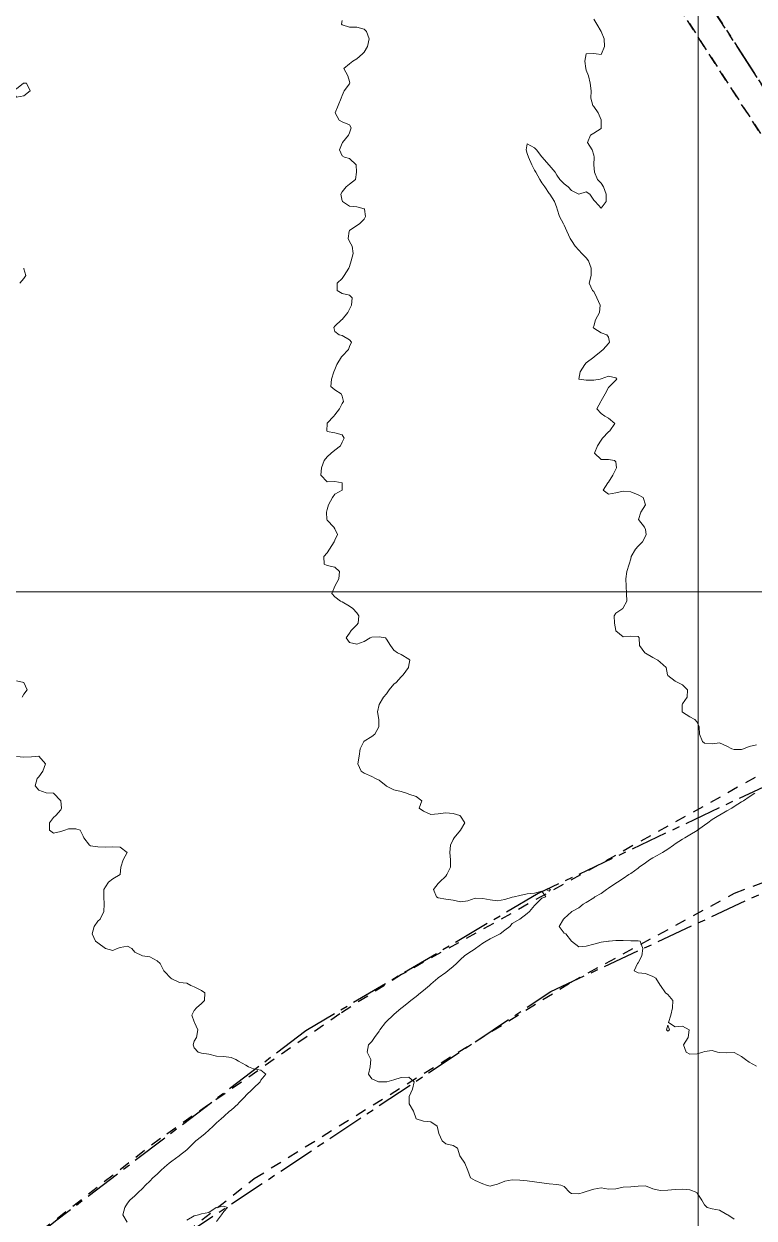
# Model space of a CAD drawing. Header units: centimetres. Extents: x 0 to 642158, y -847 to 649707.
# Drawn here: x 616421.2 to 616470.6, y 620345 to 620425.8 of the extents above; entities that cross this region are included whole.
import ezdxf

# ---------------------------------------------------------------- set-up
doc = ezdxf.new("R2010")
doc.units = ezdxf.units.CM
doc.header["$MEASUREMENT"] = 0
doc.linetypes.add('CENTERX2', pattern=[4, 2.5, -0.5, 0.5, -0.5])
doc.linetypes.add('JIS_02_0.7', pattern=[1.35, 0.75, -0.6])
for name, color, linetype, lineweight in [('MEV_grille', 254, 'Continuous', 9), ('WAL_parcellaire agricole', 7, 'JIS_02_0.7', 25), ('WAL_topographie 0.5', 253, 'Continuous', 20)]:
    doc.layers.add(name, color=color, linetype=linetype, lineweight=lineweight)
doc.layers.add('SPW_parcellaire cadastral', color=7, linetype='CENTERX2', lineweight=25, true_color=0xff0542)

# ---------------------------------------------------------------- blocks, each defined once
blk = doc.blocks.new('*U114')
at = {"layer": 'MEV_grille', "transparency": 33554687}
blk.add_lwpolyline([(-1338.461, 0), (1338.461, 0)], dxfattribs=at)
blk = doc.blocks.new('*U115')
at = {"layer": 'MEV_grille', "color": 0, "linetype": 'ByBlock', "lineweight": -2, "transparency": 16777216}
blk.add_blockref('*U114', (0, -2000), dxfattribs=at)
blk = doc.blocks.new('*U112')
at = {"layer": 'MEV_grille', "transparency": 33554687}
blk.add_lwpolyline([(0, 1825.476), (0, -1825.476)], dxfattribs=at)
blk = doc.blocks.new('*U113')
at = {"layer": 'MEV_grille', "color": 0, "linetype": 'ByBlock', "lineweight": -2, "transparency": 16777216}
blk.add_blockref('*U112', (1100, 0), dxfattribs=at)

msp = doc.modelspace()

# ---------------------------------------------------------------- linework, layer by layer
at = {"layer": 'SPW_parcellaire cadastral'}
for points in [[(616425.738, 620491.637), (616450.361, 620515.77), (616475.284, 620538.918), (616515.538, 620481.281), (616554.543, 620422.5), (616553.597, 620421.868), (616556.09, 620418.328), (616545.267, 620409.073), (616494.862, 620386.29), (616494.331, 620388.758), (616492.563, 620388.571), (616425.738, 620491.637)], [(616341.476, 620417.923), (616354.923, 620428.6), (616360.238, 620432.779), (616398.854, 620466.928), (616425.738, 620491.637), (616492.563, 620388.571), (616489.074, 620387.92), (616489.927, 620383.017), (616456.005, 620366.977), (616440.306, 620357.699), (616423.38, 620344.812), (616399.682, 620325.691), (616323.152, 620403.094), (616341.476, 620417.923)], [(616618.972, 620342.236), (616502.843, 620272.872), (616428.61, 620341.552), (616456.849, 620360.35), (616514.763, 620387.306), (616543.021, 620399.505), (616566.298, 620413.913), (616593.317, 620382.322), (616618.972, 620342.236)]]:
    msp.add_lwpolyline(points, dxfattribs=at)
at = {"layer": 'WAL_parcellaire agricole'}
for points in [[(616446.381, 620851.161), (616551.728, 620726.674), (616688.913, 620558.859), (616697.581, 620546.526), (616687.415, 620539.759), (616672.117, 620529.557), (616651.319, 620513.355), (616633.754, 620501.019), (616622.022, 620492.451), (616615.089, 620485.184), (616595.925, 620464.349), (616582.327, 620446.647), (616559.264, 620421.678), (616547.932, 620413.844), (616538.307, 620407.843), (616510.434, 620395.673), (616491.435, 620386.837), (616439.801, 620466.581), (616424.174, 620489.578), (616451.671, 620512.331), (616410.666, 620553.326)], [(616410.666, 620553.326), (616451.671, 620512.331), (616424.174, 620489.578), (616439.801, 620466.581), (616491.435, 620386.837), (616488.343, 620384.674), (616446.756, 620361.49), (616442.596, 620358.849), (616430.468, 620350.418), (616414.275, 620337.829)], [(616272.568, 620126.315), (616223.296, 620180.142), (616247.293, 620198.811), (616267.708, 620213.688), (616317.203, 620250.068), (616364.948, 620286.49), (616405.777, 620322.328), (616415.27, 620330.67), (616436.815, 620347.706), (616458.189, 620360.959), (616469.271, 620367.002), (616477.937, 620370.211), (616500.436, 620379.505), (616517.935, 620388.507), (616548.433, 620403.177), (616563.598, 620411.845), (616567.598, 620414.179), (616622.273, 620341.186), (616588.942, 620323.849), (616504.698, 620275.423), (616500.949, 620272.84), (616517.784, 620253.842), (616502.416, 620238.674)]]:
    msp.add_lwpolyline(points, dxfattribs=at)
at = {"layer": 'WAL_topographie 0.5'}
for points in [[(616442.75, 620426), (616442.708, 620425.75), (616442.75, 620425.704), (616443.25, 620425.554), (616443.75, 620425.556), (616444.25, 620425.405), (616444.405, 620425.25), (616444.58, 620424.75), (616444.458, 620424.25), (616444.25, 620423.85), (616444.131, 620423.75), (616443.75, 620423.417), (616443.464, 620423.25), (616443.25, 620423.062), (616442.865, 620422.75), (616443.125, 620422.25), (616443.25, 620421.875), (616443.274, 620421.75), (616443.25, 620421.724), (616442.89, 620421.25), (616442.75, 620420.932), (616442.691, 620420.75), (616442.474, 620420.25), (616442.275, 620419.75), (616442.55, 620419.25), (616442.75, 620419.145), (616443.25, 620418.944), (616443.371, 620418.75), (616443.25, 620418.4), (616443.171, 620418.25), (616442.772, 620417.75), (616442.75, 620417.7), (616442.57, 620417.25), (616442.75, 620416.841), (616442.917, 620416.75), (616443.25, 620416.673), (616443.69, 620416.25), (616443.724, 620415.75), (616443.65, 620415.25), (616443.25, 620414.934), (616443.024, 620414.75), (616442.75, 620414.423), (616442.662, 620414.25), (616442.75, 620413.8), (616442.773, 620413.75), (616443.25, 620413.441), (616443.75, 620413.403), (616444.25, 620413.266), (616444.265, 620413.25), (616444.328, 620412.75), (616444.25, 620412.566), (616443.934, 620412.25), (616443.75, 620412.137), (616443.25, 620411.798), (616443.226, 620411.75), (616443.159, 620411.25), (616443.25, 620411.05), (616443.423, 620410.75), (616443.5, 620410.25), (616443.362, 620409.75), (616443.25, 620409.375), (616443.198, 620409.25), (616442.888, 620408.75), (616442.75, 620408.559), (616442.425, 620408.25), (616442.417, 620407.75), (616442.75, 620407.55), (616443.25, 620407.424), (616443.432, 620407.25), (616443.379, 620406.75), (616443.25, 620406.484), (616443.125, 620406.25), (616442.75, 620405.794), (616442.706, 620405.75), (616442.25, 620405.33), (616442.181, 620405.25), (616442.25, 620404.964), (616442.55, 620404.75), (616442.75, 620404.704), (616443.25, 620404.417), (616443.38, 620404.25), (616443.25, 620403.95), (616443.17, 620403.75), (616442.75, 620403.294), (616442.717, 620403.25), (616442.389, 620402.75), (616442.25, 620402.393), (616442.187, 620402.25), (616442.033, 620401.75), (616441.988, 620401.25), (616442.25, 620401.021), (616442.683, 620400.75), (616442.75, 620400.607), (616442.833, 620400.25), (616442.75, 620400.094), (616442.578, 620399.75), (616442.25, 620399.33), (616442.181, 620399.25), (616441.75, 620398.769), (616441.733, 620398.75), (616441.712, 620398.25), (616441.75, 620398.218), (616442.25, 620398.112), (616442.75, 620397.984), (616442.88, 620397.75), (616442.75, 620397.5), (616442.637, 620397.25), (616442.25, 620396.957), (616442.02, 620396.75), (616441.75, 620396.487), (616441.536, 620396.25), (616441.353, 620395.75), (616441.313, 620395.25), (616441.75, 620394.813), (616442.25, 620394.827), (616442.75, 620394.75), (616442.75, 620394.75), (616442.75, 620394.25), (616442.75, 620394.25), (616442.25, 620393.985), (616442.096, 620393.75), (616441.821, 620393.25), (616441.75, 620392.938), (616441.7, 620392.75), (616441.722, 620392.25), (616441.75, 620392.214), (616442.183, 620391.75), (616442.25, 620391.639), (616442.434, 620391.25), (616442.25, 620390.861), (616442.221, 620390.75), (616441.906, 620390.25), (616441.75, 620390), (616441.512, 620389.75), (616441.528, 620389.25), (616441.75, 620389.155), (616442.25, 620389.028), (616442.583, 620388.75), (616442.521, 620388.25), (616442.25, 620387.75), (616442.25, 620387.75), (616442.06, 620387.25), (616442.25, 620387.028), (616442.635, 620386.75), (616442.75, 620386.698), (616443.25, 620386.411), (616443.464, 620386.25), (616443.75, 620385.95), (616443.868, 620385.75), (616443.84, 620385.25), (616443.75, 620385.129), (616443.371, 620384.75), (616443.25, 620384.575), (616443.033, 620384.25), (616443.25, 620383.955), (616443.75, 620383.842), (616444.25, 620384.017), (616444.65, 620384.25), (616444.75, 620384.296), (616445.25, 620384.339), (616445.673, 620384.25), (616445.75, 620384.167), (616446.028, 620383.75), (616446.25, 620383.417), (616446.5, 620383.25), (616446.75, 620383.145), (616447.25, 620382.817), (616447.321, 620382.75), (616447.25, 620382.417), (616447.229, 620382.25), (616446.885, 620381.75), (616446.75, 620381.615), (616446.404, 620381.25), (616446.25, 620381.117), (616445.927, 620380.75), (616445.75, 620380.485), (616445.555, 620380.25), (616445.25, 620379.75), (616445.25, 620379.75), (616445.146, 620379.25), (616445.227, 620378.75), (616445.229, 620378.25), (616444.962, 620377.75), (616444.75, 620377.583), (616444.25, 620377.269), (616444.225, 620377.25), (616443.976, 620376.75), (616443.911, 620376.25), (616443.8, 620375.75), (616444.044, 620375.25), (616444.25, 620375.104), (616444.75, 620374.888), (616445, 620374.75), (616445.25, 620374.636), (616445.732, 620374.25), (616445.75, 620374.224), (616446.25, 620373.991), (616446.75, 620373.867), (616447.1, 620373.75), (616447.25, 620373.702), (616447.75, 620373.528), (616448.135, 620373.25), (616447.956, 620372.75), (616448.25, 620372.542), (616448.75, 620372.318), (616449.25, 620372.364), (616449.75, 620372.44), (616450.25, 620372.375), (616450.694, 620372.25), (616450.75, 620372.214), (616451.033, 620371.75), (616450.75, 620371.25), (616450.75, 620371.25), (616450.318, 620370.75), (616450.25, 620370.625), (616450.083, 620370.25), (616450.033, 620369.75), (616450.067, 620369.25), (616450.083, 620368.75), (616449.833, 620368.25), (616449.75, 620368.157), (616449.327, 620367.75), (616449.25, 620367.655), (616448.923, 620367.25), (616449.136, 620366.75), (616449.25, 620366.672), (616449.75, 620366.583), (616450.25, 620366.528), (616450.75, 620366.417), (616451.25, 620366.484), (616451.75, 620366.656), (616452.25, 620366.642), (616452.75, 620366.55), (616453.25, 620366.478), (616453.75, 620366.574), (616454.25, 620366.718), (616454.383, 620366.75), (616454.75, 620366.846), (616455.25, 620366.944), (616455.75, 620367.005), (616456.25, 620367.125), (616456.509, 620366.75), (616456.25, 620366.663), (616455.837, 620366.25), (616455.75, 620366.171), (616455.402, 620365.75), (616455.25, 620365.634), (616454.754, 620365.25), (616454.75, 620365.247), (616454.25, 620364.942), (616454.083, 620364.75), (616453.75, 620364.506), (616453.422, 620364.25), (616453.25, 620364.154), (616452.75, 620363.921), (616452.489, 620363.75), (616452.25, 620363.608), (616451.77, 620363.25), (616451.75, 620363.235), (616451.25, 620362.929), (616451.028, 620362.75), (616450.75, 620362.52), (616450.472, 620362.25), (616450.25, 620362.043), (616449.887, 620361.75), (616449.75, 620361.636), (616449.25, 620361.278), (616449.213, 620361.25), (616448.75, 620360.838), (616448.648, 620360.75), (616448.25, 620360.428), (616448.037, 620360.25), (616447.75, 620360.021), (616447.393, 620359.75), (616447.25, 620359.621), (616446.777, 620359.25), (616446.75, 620359.222), (616446.25, 620358.788), (616446.204, 620358.75), (616445.75, 620358.311), (616445.685, 620358.25), (616445.296, 620357.75), (616445.25, 620357.661), (616444.942, 620357.25), (616444.75, 620356.963), (616444.526, 620356.75), (616444.433, 620356.25), (616444.701, 620355.75), (616444.643, 620355.25), (616444.524, 620354.75), (616444.75, 620354.442), (616445.219, 620354.25), (616445.25, 620354.245), (616445.75, 620354.244), (616445.768, 620354.25), (616446.25, 620354.373), (616446.75, 620354.529), (616447.25, 620354.555), (616447.618, 620354.25), (616447.51, 620353.75), (616447.287, 620353.25), (616447.281, 620352.75), (616447.583, 620352.25), (616447.75, 620351.75), (616447.75, 620351.75), (616448.25, 620351.574), (616448.75, 620351.54), (616449.179, 620351.25), (616449.25, 620350.95), (616449.279, 620350.75), (616449.512, 620350.25), (616449.75, 620350.05), (616450.25, 620349.942), (616450.544, 620349.75), (616450.704, 620349.25), (616450.75, 620349.179), (616451.05, 620348.75), (616451.25, 620348.25), (616451.25, 620348.25), (616451.426, 620347.75), (616451.75, 620347.573), (616452.25, 620347.347), (616452.5, 620347.25), (616452.75, 620347.199), (616452.981, 620347.25), (616453.25, 620347.326), (616453.75, 620347.529), (616454.25, 620347.614), (616454.75, 620347.605), (616455.25, 620347.55), (616455.75, 620347.479), (616456.25, 620347.425), (616456.75, 620347.343), (616457.25, 620347.303), (616457.536, 620347.25), (616457.75, 620347.156), (616458.132, 620346.75), (616458.25, 620346.702), (616458.75, 620346.664), (616459.028, 620346.75), (616459.25, 620346.832), (616459.75, 620346.991), (616460.25, 620347.065), (616460.75, 620346.982), (616461.25, 620347), (616461.75, 620347.125), (616462.25, 620347.145), (616462.75, 620347.187), (616463.25, 620347.218), (616463.75, 620347.006), (616464.25, 620346.906), (616464.75, 620346.928), (616465.25, 620346.952), (616465.75, 620346.979), (616466.25, 620346.936), (616466.714, 620346.75), (616466.75, 620346.721), (616467.058, 620346.25), (616467.25, 620345.917), (616467.429, 620345.75), (616467.75, 620345.654), (616468.25, 620345.556), (616468.75, 620345.284), (616468.815, 620345.25), (616469.25, 620344.956)], [(616459.75, 620426.079), (616459.955, 620425.75), (616460.25, 620425.265), (616460.259, 620425.25), (616460.458, 620424.75), (616460.476, 620424.25), (616460.288, 620423.75), (616460.25, 620423.691), (616459.917, 620423.75), (616459.75, 620423.769), (616459.251, 620423.75), (616459.25, 620423.75), (616459.147, 620423.25), (616459.222, 620422.75), (616459.25, 620422.65), (616459.393, 620422.25), (616459.523, 620421.75), (616459.574, 620421.25), (616459.554, 620420.75), (616459.702, 620420.25), (616459.75, 620420.179), (616460.043, 620419.75), (616460.25, 620419.278), (616460.261, 620419.25), (616460.264, 620418.75), (616460.25, 620418.688), (616459.75, 620418.39), (616459.544, 620418.25), (616459.333, 620417.75), (616459.65, 620417.25), (616459.75, 620416.893), (616459.785, 620416.75), (616459.769, 620416.25), (616459.804, 620415.75), (616460.011, 620415.25), (616460.25, 620415), (616460.417, 620414.75), (616460.591, 620414.25), (616460.6, 620413.75), (616460.25, 620413.312), (616459.861, 620413.75), (616459.75, 620413.861), (616459.481, 620414.25), (616459.25, 620414.408), (616458.75, 620414.25), (616458.75, 620414.25), (616458.75, 620414.25), (616458.25, 620414.5), (616458.026, 620414.75), (616457.75, 620414.952), (616457.468, 620415.25), (616457.25, 620415.55), (616457.14, 620415.75), (616456.75, 620416.225), (616456.727, 620416.25), (616456.277, 620416.75), (616456.25, 620416.785), (616455.882, 620417.25), (616455.75, 620417.388), (616455.25, 620417.662), (616455.19, 620417.25), (616455.25, 620417.017), (616455.355, 620416.75), (616455.563, 620416.25), (616455.75, 620415.881), (616455.838, 620415.75), (616456.111, 620415.25), (616456.25, 620415.033), (616456.459, 620414.75), (616456.75, 620414.309), (616456.791, 620414.25), (616457.091, 620413.75), (616457.25, 620413.333), (616457.284, 620413.25), (616457.445, 620412.75), (616457.707, 620412.25), (616457.75, 620412.163), (616457.936, 620411.75), (616458.153, 620411.25), (616458.25, 620411.12), (616458.497, 620410.75), (616458.75, 620410.475), (616458.946, 620410.25), (616459.25, 620409.942), (616459.389, 620409.75), (616459.581, 620409.25), (616459.58, 620408.75), (616459.438, 620408.25), (616459.662, 620407.75), (616459.75, 620407.675), (616459.968, 620407.25), (616460.194, 620406.75), (616460.146, 620406.25), (616459.878, 620405.75), (616459.75, 620405.327), (616459.713, 620405.25), (616459.75, 620405.191), (616460.25, 620404.882), (616460.635, 620404.75), (616460.75, 620404.583), (616460.821, 620404.25), (616460.75, 620404.156), (616460.389, 620403.75), (616460.25, 620403.631), (616459.779, 620403.25), (616459.75, 620403.226), (616459.25, 620402.845), (616459.142, 620402.75), (616458.831, 620402.25), (616458.75, 620401.75), (616459.25, 620401.683), (616459.75, 620401.68), (616460.188, 620401.75), (616460.25, 620401.764), (616460.75, 620401.942), (616461.25, 620401.844), (616461.315, 620401.75), (616461.25, 620401.692), (616460.808, 620401.25), (616460.75, 620401.185), (616460.533, 620400.75), (616460.25, 620400.286), (616460.224, 620400.25), (616459.958, 620399.75), (616460.25, 620399.417), (616460.5, 620399.25), (616460.75, 620399.104), (616461.175, 620398.75), (616460.833, 620398.25), (616460.75, 620398.185), (616460.353, 620397.75), (616460.25, 620397.625), (616460, 620397.25), (616459.811, 620396.75), (616460.25, 620396.324), (616460.75, 620396.316), (616461.167, 620396.25), (616461.25, 620396.15), (616461.294, 620395.75), (616461.25, 620395.667), (616461.05, 620395.25), (616460.75, 620394.795), (616460.716, 620394.75), (616460.396, 620394.25), (616460.75, 620393.967), (616461.25, 620394.071), (616461.75, 620394.175), (616462.25, 620394.132), (616462.75, 620393.933), (616463.094, 620393.75), (616463.25, 620393.25), (616463.25, 620393.25), (616463.25, 620393.25), (616462.944, 620392.75), (616462.786, 620392.25), (616463.191, 620391.75), (616463.25, 620391.583), (616463.304, 620391.25), (616463.25, 620391.132), (616463.04, 620390.75), (616462.75, 620390.46), (616462.569, 620390.25), (616462.294, 620389.75), (616462.25, 620389.596), (616462.148, 620389.25), (616461.987, 620388.75), (616461.932, 620388.25), (616461.938, 620387.75), (616461.969, 620387.25), (616461.984, 620386.75), (616461.75, 620386.281), (616461.712, 620386.25), (616461.25, 620385.934), (616461.133, 620385.75), (616461.163, 620385.25), (616461.236, 620384.75), (616461.25, 620384.724), (616461.75, 620384.339), (616462.25, 620384.379), (616462.75, 620384.359), (616462.833, 620384.25), (616462.845, 620383.75), (616463.2, 620383.25), (616463.25, 620383.231), (616463.75, 620382.937), (616464.089, 620382.75), (616464.25, 620382.615), (616464.659, 620382.25), (616464.736, 620381.75), (616464.75, 620381.719), (616465.25, 620381.33), (616465.432, 620381.25), (616465.75, 620381.075), (616466.092, 620380.75), (616466.073, 620380.25), (616465.75, 620379.792), (616465.736, 620379.75), (616465.734, 620379.25), (616465.75, 620379.228), (616466.25, 620378.93), (616466.596, 620378.75), (616466.75, 620378.55), (616466.87, 620378.25), (616466.911, 620377.75), (616467.107, 620377.25), (616467.25, 620377.136), (616467.75, 620377.105), (616468.25, 620377.164), (616468.75, 620376.932), (616469.083, 620376.75), (616469.25, 620376.703), (616469.75, 620376.71), (616469.875, 620376.75), (616470.25, 620376.905), (616470.75, 620377.02)], [(616421.667, 620421.25), (616421.25, 620420.909), (616420.75, 620420.822), (616420.478, 620421.25), (616420.75, 620421.375), (616421.224, 620421.75), (616421.25, 620421.766), (616421.417, 620421.75), (616421.667, 620421.25)], [(616421.234, 620409.25), (616421.25, 620409.217), (616421.377, 620408.75), (616421.25, 620408.556), (616420.968, 620408.25)], [(616420.75, 620381.348), (616421.25, 620381.25), (616421.25, 620381.25), (616421.467, 620380.75), (616421.25, 620380.454), (616421.132, 620380.25)], [(616420.75, 620376.23), (616421.25, 620376.182), (616421.75, 620376.219), (616422.25, 620376.25), (616422.25, 620376.25), (616422.25, 620376.25), (616422.694, 620375.75), (616422.534, 620375.25), (616422.25, 620374.861), (616422.135, 620374.75), (616422, 620374.25), (616422.25, 620373.956), (616422.75, 620373.788), (616423.25, 620373.75), (616423.25, 620373.75), (616423.75, 620373.25), (616423.75, 620373.25), (616423.788, 620372.75), (616423.75, 620372.643), (616423.406, 620372.25), (616423.25, 620372.111), (616422.979, 620371.75), (616422.967, 620371.25), (616423.25, 620371.053), (616423.75, 620371.17), (616424, 620371.25), (616424.25, 620371.341), (616424.75, 620371.341), (616425.05, 620371.25), (616425.25, 620370.85), (616425.3, 620370.75), (616425.673, 620370.25), (616425.75, 620370.204), (616426.25, 620370.139), (616426.75, 620370.107), (616427.25, 620370.121), (616427.75, 620370.112), (616428.227, 620369.75), (616427.962, 620369.25), (616427.802, 620368.75), (616427.75, 620368.25), (616427.75, 620368.25), (616427.25, 620367.976), (616426.962, 620367.75), (616426.75, 620367.432), (616426.647, 620367.25), (616426.639, 620366.75), (616426.659, 620366.25), (616426.639, 620365.75), (616426.4, 620365.25), (616426.25, 620365.1), (616426, 620364.75), (616425.854, 620364.25), (616426.083, 620363.75), (616426.25, 620363.65), (616426.75, 620363.25), (616426.75, 620363.25), (616427.25, 620363.125), (616427.558, 620363.25), (616427.75, 620363.333), (616428.25, 620363.404), (616428.536, 620363.25), (616428.75, 620363), (616429.25, 620362.75), (616429.25, 620362.75), (616429.75, 620362.694), (616430.25, 620362.417), (616430.45, 620362.25), (616430.702, 620361.75), (616430.75, 620361.7), (616431.178, 620361.25), (616431.25, 620361.198), (616431.75, 620360.967), (616432.25, 620360.91), (616432.536, 620360.75), (616432.75, 620360.659), (616433.25, 620360.417), (616433.467, 620360.25), (616433.45, 620359.75), (616433.25, 620359.536), (616432.902, 620359.25), (616432.75, 620359.066), (616432.604, 620358.75), (616432.75, 620358.288), (616432.764, 620358.25), (616433, 620357.75), (616432.917, 620357.25), (616432.75, 620357), (616432.674, 620356.75), (616432.75, 620356.542), (616433.019, 620356.25), (616433.25, 620356.173), (616433.75, 620356.105), (616434.25, 620355.976), (616434.75, 620355.953), (616435.25, 620355.89), (616435.566, 620355.75), (616435.75, 620355.65), (616436.25, 620355.368), (616436.432, 620355.25), (616436.75, 620355.123), (616437.25, 620355.032), (616437.605, 620354.75), (616437.25, 620354.357), (616437.208, 620354.25), (616436.75, 620353.817), (616436.693, 620353.75), (616436.25, 620353.312), (616436.203, 620353.25), (616435.75, 620352.789), (616435.714, 620352.75), (616435.25, 620352.338), (616435.145, 620352.25), (616434.75, 620351.909), (616434.574, 620351.75), (616434.25, 620351.475), (616434.041, 620351.25), (616433.75, 620350.981), (616433.503, 620350.75), (616433.25, 620350.555), (616432.865, 620350.25), (616432.75, 620350.143), (616432.357, 620349.75), (616432.25, 620349.647), (616431.75, 620349.257), (616431.74, 620349.25), (616431.25, 620348.884), (616431.068, 620348.75), (616430.75, 620348.465), (616430.491, 620348.25), (616430.25, 620347.998), (616429.967, 620347.75), (616429.75, 620347.525), (616429.453, 620347.25), (616429.25, 620347.02), (616428.968, 620346.75), (616428.75, 620346.537), (616428.403, 620346.25), (616428.25, 620346.034), (616428.066, 620345.75), (616427.933, 620345.25), (616428.221, 620344.75)], [(616470.634, 620373.75), (616470.25, 620373.522), (616469.871, 620373.25), (616469.75, 620373.175), (616469.25, 620372.861), (616469.08, 620372.75), (616468.75, 620372.562), (616468.25, 620372.281), (616468.208, 620372.25), (616467.75, 620371.97), (616467.461, 620371.75), (616467.25, 620371.598), (616466.761, 620371.25), (616466.75, 620371.242), (616466.25, 620370.95), (616465.906, 620370.75), (616465.75, 620370.65), (616465.25, 620370.325), (616465.142, 620370.25), (616464.75, 620369.975), (616464.41, 620369.75), (616464.25, 620369.648), (616463.75, 620369.386), (616463.518, 620369.25), (616463.25, 620369.055), (616462.828, 620368.75), (616462.75, 620368.684), (616462.25, 620368.332), (616462.119, 620368.25), (616461.75, 620367.992), (616461.357, 620367.75), (616461.25, 620367.67), (616460.75, 620367.326), (616460.625, 620367.25), (616460.25, 620366.979), (616459.833, 620366.75), (616459.75, 620366.685), (616459.25, 620366.363), (616459.047, 620366.25), (616458.75, 620366.01), (616458.264, 620365.75), (616458.25, 620365.735), (616457.75, 620365.287), (616457.699, 620365.25), (616457.425, 620364.75), (616457.75, 620364.302), (616457.865, 620364.25), (616458.25, 620363.75), (616458.25, 620363.75), (616458.75, 620363.368), (616459.25, 620363.424), (616459.75, 620363.56), (616460.25, 620363.68), (616460.75, 620363.742), (616460.806, 620363.75), (616461.25, 620363.799), (616461.75, 620363.806), (616462.25, 620363.772), (616462.75, 620363.783), (616462.886, 620363.75), (616463.064, 620363.25), (616463, 620362.75), (616462.75, 620362.294), (616462.713, 620362.25), (616462.488, 620361.75), (616462.75, 620361.619), (616463.25, 620361.565), (616463.75, 620361.36), (616463.954, 620361.25), (616464.25, 620360.786), (616464.273, 620360.75), (616464.596, 620360.25), (616464.75, 620360.139), (616465.1, 620359.75), (616465.079, 620359.25), (616464.973, 620358.75), (616464.8, 620358.25), (616465.25, 620357.95), (616465.75, 620358.011), (616466.192, 620357.75), (616466.139, 620357.25), (616465.809, 620356.75), (616466.009, 620356.25), (616466.25, 620356.115), (616466.75, 620356.146), (616467.117, 620356.25), (616467.25, 620356.301), (616467.75, 620356.35), (616468.125, 620356.25), (616468.25, 620356.223), (616468.75, 620356.205), (616469.25, 620356.23), (616469.75, 620355.954), (616470, 620355.75), (616470.25, 620355.583), (616470.75, 620355.306)], [(616456.824, 620367.25), (616456.75, 620367.139), (616456.528, 620367.25), (616456.75, 620367.282), (616456.824, 620367.25)], [(616464.75, 620357.67), (616464.875, 620357.75), (616464.75, 620358.083), (616464.673, 620357.75), (616464.75, 620357.67)], [(616432.25, 620344.896), (616432.75, 620345.173), (616433.033, 620345.25), (616433.25, 620345.309), (616433.75, 620345.411), (616434.238, 620345.75), (616434.25, 620345.755), (616434.75, 620345.838), (616435, 620345.75), (616434.75, 620345.472), (616434.596, 620345.25), (616434.25, 620344.8)]]:
    msp.add_lwpolyline(points, dxfattribs=at)

# ---------------------------------------------------------------- block references
at = {"layer": 'MEV_grille', "transparency": 33554687}
for name, p in [('*U113', (615366.814, 620593.644)), ('*U115', (616669.481, 622387.381))]:
    msp.add_blockref(name, p, dxfattribs=at)

doc.saveas('drawing.dxf')
